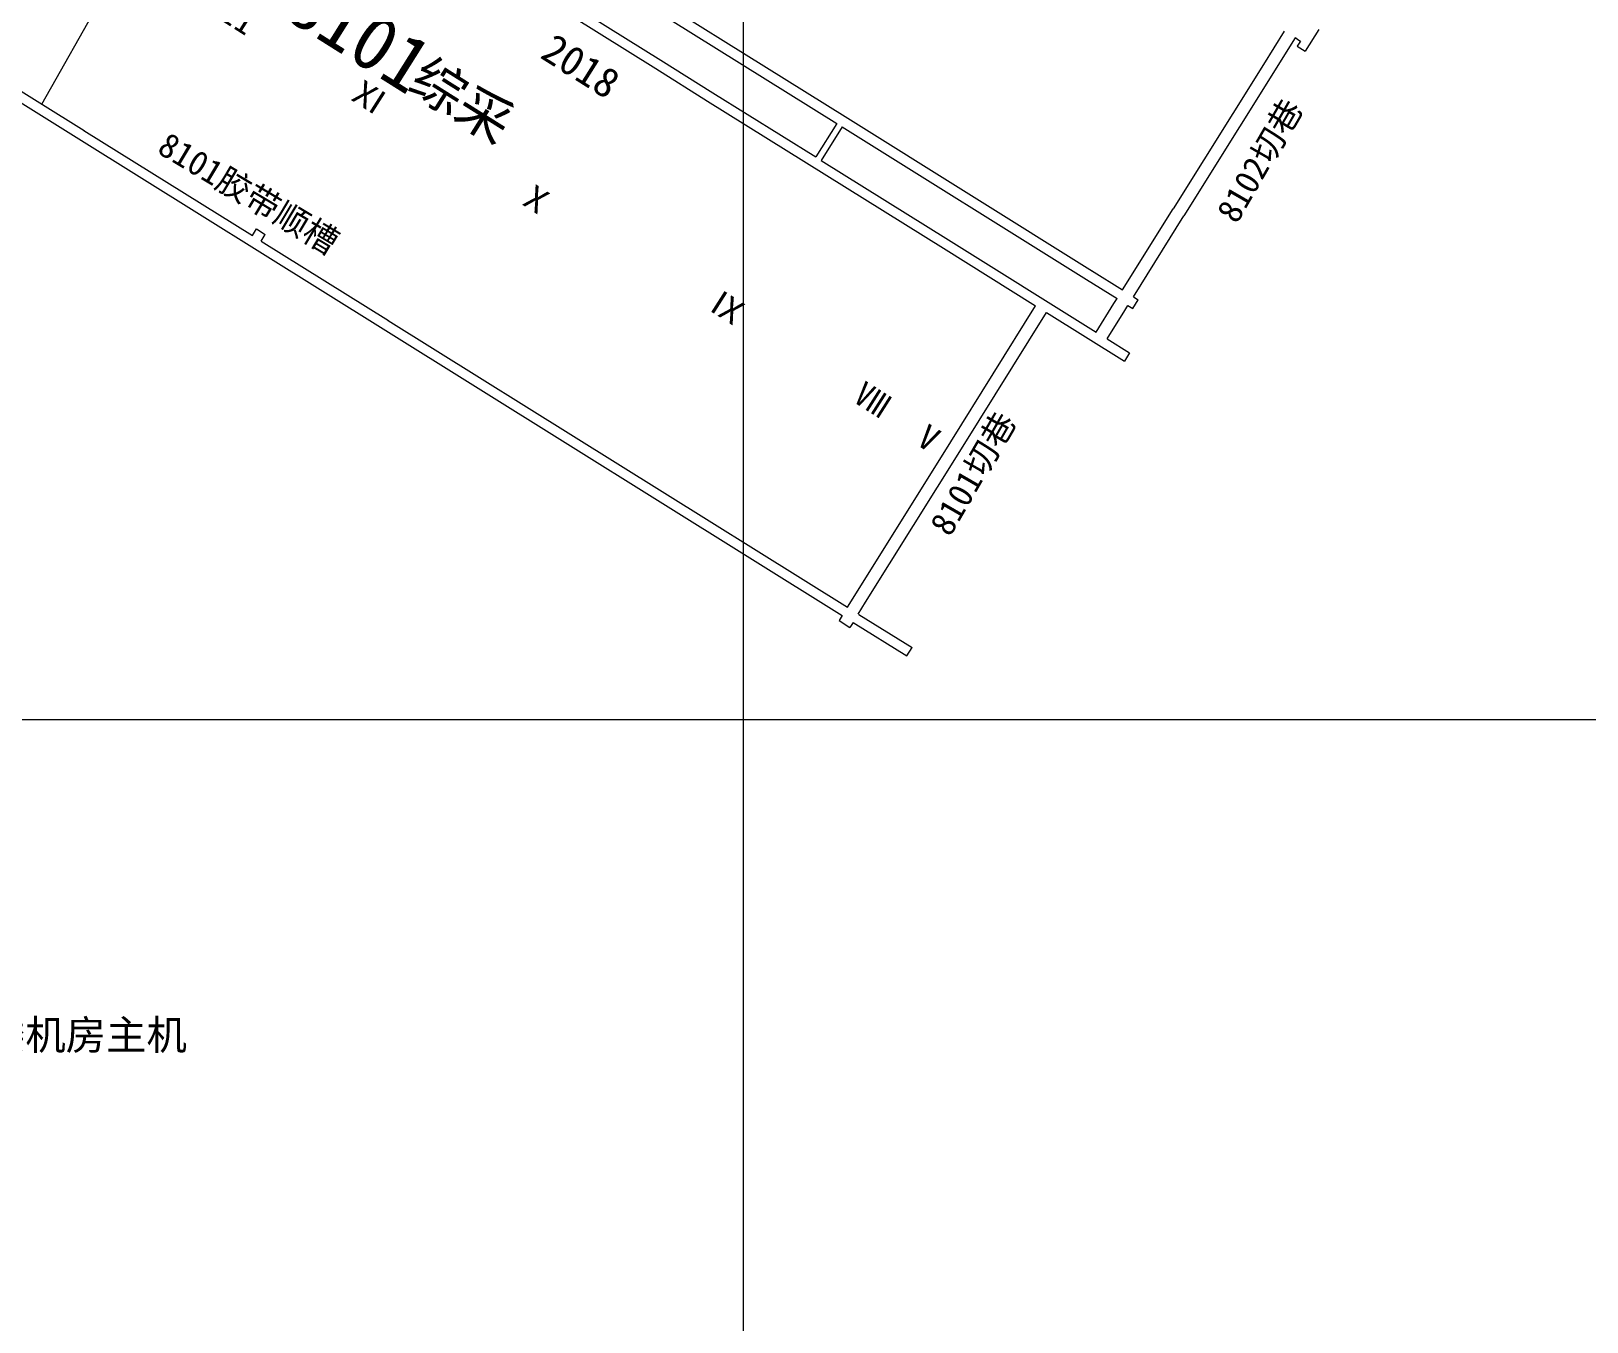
# Model space of a CAD drawing. Header units: inches. Extents: x -1 to 4080, y 0 to 4431.
# Drawn here: x 1929 to 2717, y 1010 to 1664 of the extents above; entities that cross this region are included whole.
import ezdxf

# ---------------------------------------------------------------- set-up
doc = ezdxf.new("R2010")
doc.units = ezdxf.units.IN
doc.header["$MEASUREMENT"] = 0
for name, color, linetype, lineweight in [('井筒XDD0800CCJ', 7, 'Continuous', 0), ('巷道注记XDD0800CCJ', 7, 'Continuous', 0), ('煤巷XDD0800CCJ', 7, 'Continuous', 0), ('经纬网XDD0800ATX', 7, 'Continuous', 0)]:
    doc.layers.add(name, color=color, linetype=linetype, lineweight=lineweight)
doc.styles.add('仿宋', font='simfang.ttf')
doc.styles.add('宋体', font='')
doc.styles.add('黑体', font='simhei.ttf')
doc.styles.get('宋体').set_extended_font_data('宋体')

msp = doc.modelspace()

# ---------------------------------------------------------------- linework, layer by layer
at = {"layer": '煤巷XDD0800CCJ', "color": 16, "linetype": 'Continuous', "lineweight": 9, "true_color": 0x7f0000}
msp.add_line((1934.29, 1627.39), (2022.94, 1784.24), dxfattribs=at)
at = {"layer": '煤巷XDD0800CCJ', "lineweight": 9}
for p, q in [((1953.09, 1609.76), (2107.26, 1513.49)), ((2394.86, 1456.31), (2437.86, 1525.17)), ((2400.33, 1452.8), (2443.37, 1521.73)), ((2485.5, 1501.32), (2482.85, 1497.08)), ((2346.23, 1378.42), (2394.82, 1456.24)), ((2351.74, 1374.98), (2400.33, 1452.8)), ((2342.52, 1372.48), (2346.23, 1378.42)), ((2348.03, 1369.04), (2351.74, 1374.98)), ((2339.87, 1368.24), (2338.28, 1365.7)), ((2338.28, 1365.7), (2343.8, 1362.26)), ((2345.38, 1364.8), (2343.8, 1362.26)), ((2345.49, 1364.8), (2372.62, 1347.81)), ((2348.28, 1368.89), (2375.26, 1352.04)), ((2372.62, 1347.81), (2375.27, 1352.05))]:
    msp.add_line(p, q, dxfattribs=at)
at = {"layer": '煤巷XDD0800CCJ', "lineweight": 9, "flags": 128}
for points in [[(2056.08, 1763.55), (2245.39, 1645.34)], [(2157.14, 1706.34), (2248.04, 1649.58)], [(2206.07, 1705.49), (2342.63, 1620.23)], [(2203.59, 1700.91), (2337.08, 1617.56)], [(1840.72, 1679.92), (1953.09, 1609.76)], [(1843.31, 1684.2), (1955.74, 1614)], [(2563.85, 1664.35), (2553.25, 1647.4)], [(2581.32, 1665.14), (2574.47, 1654.19)], [(2569.35, 1660.92), (2513, 1570.81)], [(2570.2, 1660.39), (2571.99, 1659.27)], [(2571.99, 1659.27), (2570.4, 1656.73)], [(2570.4, 1656.73), (2574.48, 1654.19)], [(2248.04, 1649.58), (2274.33, 1633.16)], [(2245.39, 1645.34), (2271.68, 1628.92)], [(2553.25, 1647.4), (2507.49, 1574.26)], [(2274.33, 1633.16), (2326.48, 1600.6)], [(2271.68, 1628.92), (2391.13, 1554.34)], [(2337.08, 1617.56), (2326.48, 1600.6)], [(2342.63, 1620.23), (2466.71, 1542.75)], [(1955.67, 1614.04), (2041.02, 1560.74)], [(2339.88, 1615.82), (2329.28, 1598.85)], [(2339.88, 1615.82), (2463.68, 1538.51)], [(2339.88, 1615.82), (2463.68, 1538.51)], [(2329.28, 1598.85), (2393.78, 1558.58)], [(2481.89, 1533.27), (2507.49, 1574.26)], [(2487.41, 1529.83), (2513, 1570.81)], [(2041.02, 1560.74), (2043.14, 1564.14)], [(2043.14, 1564.14), (2047.55, 1561.38)], [(2045.43, 1557.99), (2047.55, 1561.38)], [(2045.43, 1557.99), (2109.91, 1517.73)], [(2391.14, 1554.35), (2437.86, 1525.17)], [(2393.78, 1558.59), (2468.55, 1511.9)], [(2463.68, 1538.51), (2479.14, 1528.86)], [(2466.15, 1543.1), (2481.89, 1533.27)], [(2487.41, 1529.83), (2489.87, 1528.29)], [(2443.37, 1521.73), (2482.85, 1497.08)], [(2468.55, 1511.9), (2477.55, 1526.31)], [(2474.06, 1508.46), (2483.06, 1522.87)], [(2477.55, 1526.31), (2479.14, 1528.86)], [(2483.06, 1522.87), (2484.65, 1525.42)], [(2484.65, 1525.42), (2487.11, 1523.88)], [(2487.11, 1523.88), (2489.87, 1528.29)], [(2107.26, 1513.49), (2339.87, 1368.24)], [(2109.85, 1517.77), (2342.52, 1372.48)], [(2474.06, 1508.46), (2485.5, 1501.32)]]:
    msp.add_lwpolyline(points, dxfattribs=at)
at = {"layer": '煤巷XDD0800CCJ', "color": 7, "linetype": 'Continuous', "lineweight": 9, "flags": 128}
msp.add_lwpolyline([(2570.2, 1660.39), (2569.35, 1660.92)], dxfattribs=at)
at = {"layer": '经纬网XDD0800ATX', "color": 7, "linetype": 'Continuous', "lineweight": 9}
for p, q in [((2289.89, 115.46), (2289.89, 4315.46)), ((3989.89, 1315.46), (89.89, 1315.46))]:
    msp.add_line(p, q, dxfattribs=at)

# ---------------------------------------------------------------- texts
at = {"layer": '井筒XDD0800CCJ', "color": 7, "lineweight": 9, "style": '黑体'}
msp.add_text('调度楼机房主机', height=15, dxfattribs=at).set_placement((1864.59, 1148.31))
at = {"layer": '巷道注记XDD0800CCJ', "color": 7, "lineweight": 9}
for s, height, rotation, style, p in [('8101', 28, 327.82285, '宋体', (2055.48, 1672.12)), ('综采', 20, 327.82285, '仿宋', (2118.82, 1635.38)), ('8102切巷', 12.5, 59.99588, '仿宋', (2539.78, 1566.25)), ('8101胶带顺槽', 12.5, 329.14782, '仿宋', (1992.12, 1603.04)), ('8101切巷', 12.5, 59.99588, '仿宋', (2394.5, 1407.7))]:
    msp.add_text(s, height=height, rotation=rotation, dxfattribs=dict(at, style=style)).set_placement(p)
at = {"layer": '煤巷XDD0800CCJ', "color": 7, "lineweight": 9, "style": '宋体'}
for s, height, rotation, p in [('XII', 12.5, 327.53525, (2016.46, 1675.27)), ('2018', 15, 327.82285, (2186.19, 1651.21)), ('Ⅺ', 12.5, 327.53525, (2089.7, 1630.22)), ('Ⅹ', 12.5, 327.53525, (2174.36, 1578.52)), ('Ⅸ', 12.5, 327.53525, (2271.15, 1523.64)), ('Ⅷ', 12.5, 327.53525, (2344.98, 1476.78)), (' V', 12.5, 327.53525, (2369.58, 1459.87))]:
    msp.add_text(s, height=height, rotation=rotation, dxfattribs=at).set_placement(p)

doc.saveas('drawing.dxf')
